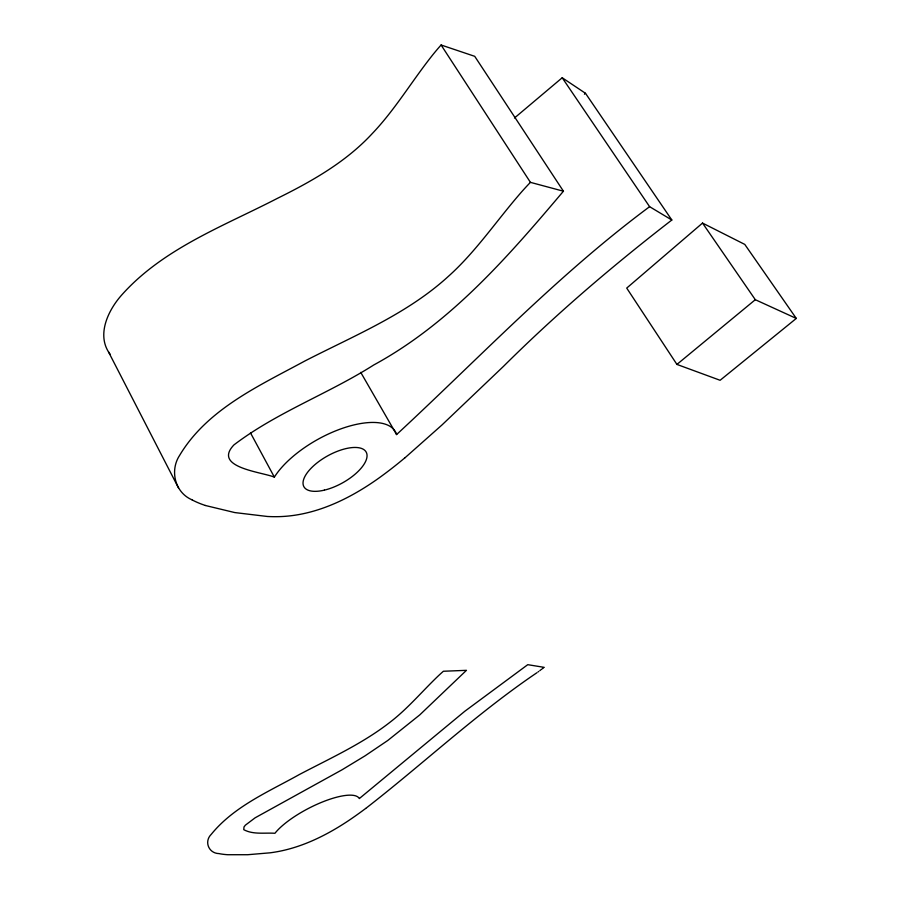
<?xml version="1.0" encoding="UTF-8"?>
<svg xmlns="http://www.w3.org/2000/svg" width="900" height="900" viewBox="0 0 900 900"><rect width="100%" height="100%" fill="white"/><g stroke="black" fill="none" stroke-linecap="round" stroke-linejoin="round"><path stroke-width="1.35" d="M110.16 354.308C96.019 335.689 107.876 310.691 121.376 295.38C162.709 248.704 223.29 226.305 277.358 198.382C311.659 181.417 345.814 162.101 372.094 133.751C395.426 109.35 412.515 79.987 433.609 53.786A162.034 84.521 -36 0 1 441.09 45L474.716 56.318L563.434 191.205C507.938 256.826 450.416 323.235 373.781 364.961C328.444 393.728 276.806 412.301 233.966 444.881C212.299 467.483 261.315 471.836 274.365 477.124A71.572 31.073 -29.1 0 1 342.135 428.423A71.572 31.073 -29.1 0 1 396.574 434.576C479.858 357.435 558.158 274.556 649.609 206.685L671.827 220.016C612.9 265.556 556.189 313.92 503.359 366.48L441.99 424.957L404.82 457.942M584.438 94.219L585.484 93.296L671.827 220.016M585.484 93.296L562.207 77.76L514.496 117.979M702.529 223.076L626.715 288.09L676.924 364.421L720.113 380.284L796.298 318.431L744.773 244.406L702.529 223.076L755.314 299.7L796.298 318.431M676.924 364.421L755.314 299.7M365.704 808.459C423.259 763.796 476.505 713.587 536.974 672.694M544.241 667.361L527.76 664.673L464.805 711.259L359.314 798.57A49.511 14.737 -27.4 0 0 321.39 802.406A49.511 14.737 -27.4 0 0 274.95 833.276C264.634 832.59 253.035 834.784 243.765 829.665L244.001 826.954L245.385 825.165L255.127 817.808L342.067 769.781L364.995 755.876L387.72 740.52L419.771 714.893L466.459 670.331L443.385 671.254A110.329 35.01 -29.5 0 0 438.277 675.9C422.213 691.234 407.914 708.469 390.24 722.07C362.52 743.726 330.199 758.306 299.239 774.596C268.549 791.752 234.023 806.366 211.32 834.255C203.794 841.556 208.744 853.391 218.959 853.594A159.705 49.95 -27.8 0 0 227.801 854.719L247.703 854.719L270.09 852.817A134.145 41.108 -27.8 0 0 278.696 851.434C303.671 846.585 326.835 835.02 347.906 821.07A155.779 48.341 -27.1 0 0 365.647 808.459M543.51 667.901L542.779 668.441M542.048 668.992L541.305 669.533M540.574 670.072L539.831 670.613M538.729 671.423L538.02 671.929M441.09 45L530.426 182.351L563.434 191.205M205.369 505.496L234.787 512.572L267.368 516.476A196.942 88.672 -30.2 0 0 279.776 516.623C316.114 515.374 349.988 498.679 379.08 477.934A229.86 106.526 -28.7 0 0 404.741 457.931M192.184 499.882C174.96 492.716 169.56 470.666 179.618 455.389C207.18 409.196 259.256 385.718 304.729 361.069C354.004 335.711 406.901 314.224 448.358 276.379C476.55 251.123 497.464 219.263 522.371 191.025A167.794 76.365 -34.8 0 1 530.426 182.351M562.207 77.76L649.609 206.685M360.743 372.364L396.574 434.576M250.493 432.877L274.365 477.124M108.529 351.934L178.526 487.991M205.403 505.474A236.936 109.957 -30.4 0 1 192.139 499.916M324.36 490.14A35.629 15.424 -29.1 0 0 366.514 452.812A35.629 15.424 -29.1 0 0 314.213 465.266A35.629 15.424 -29.1 0 0 324.36 490.14"/></g></svg>
